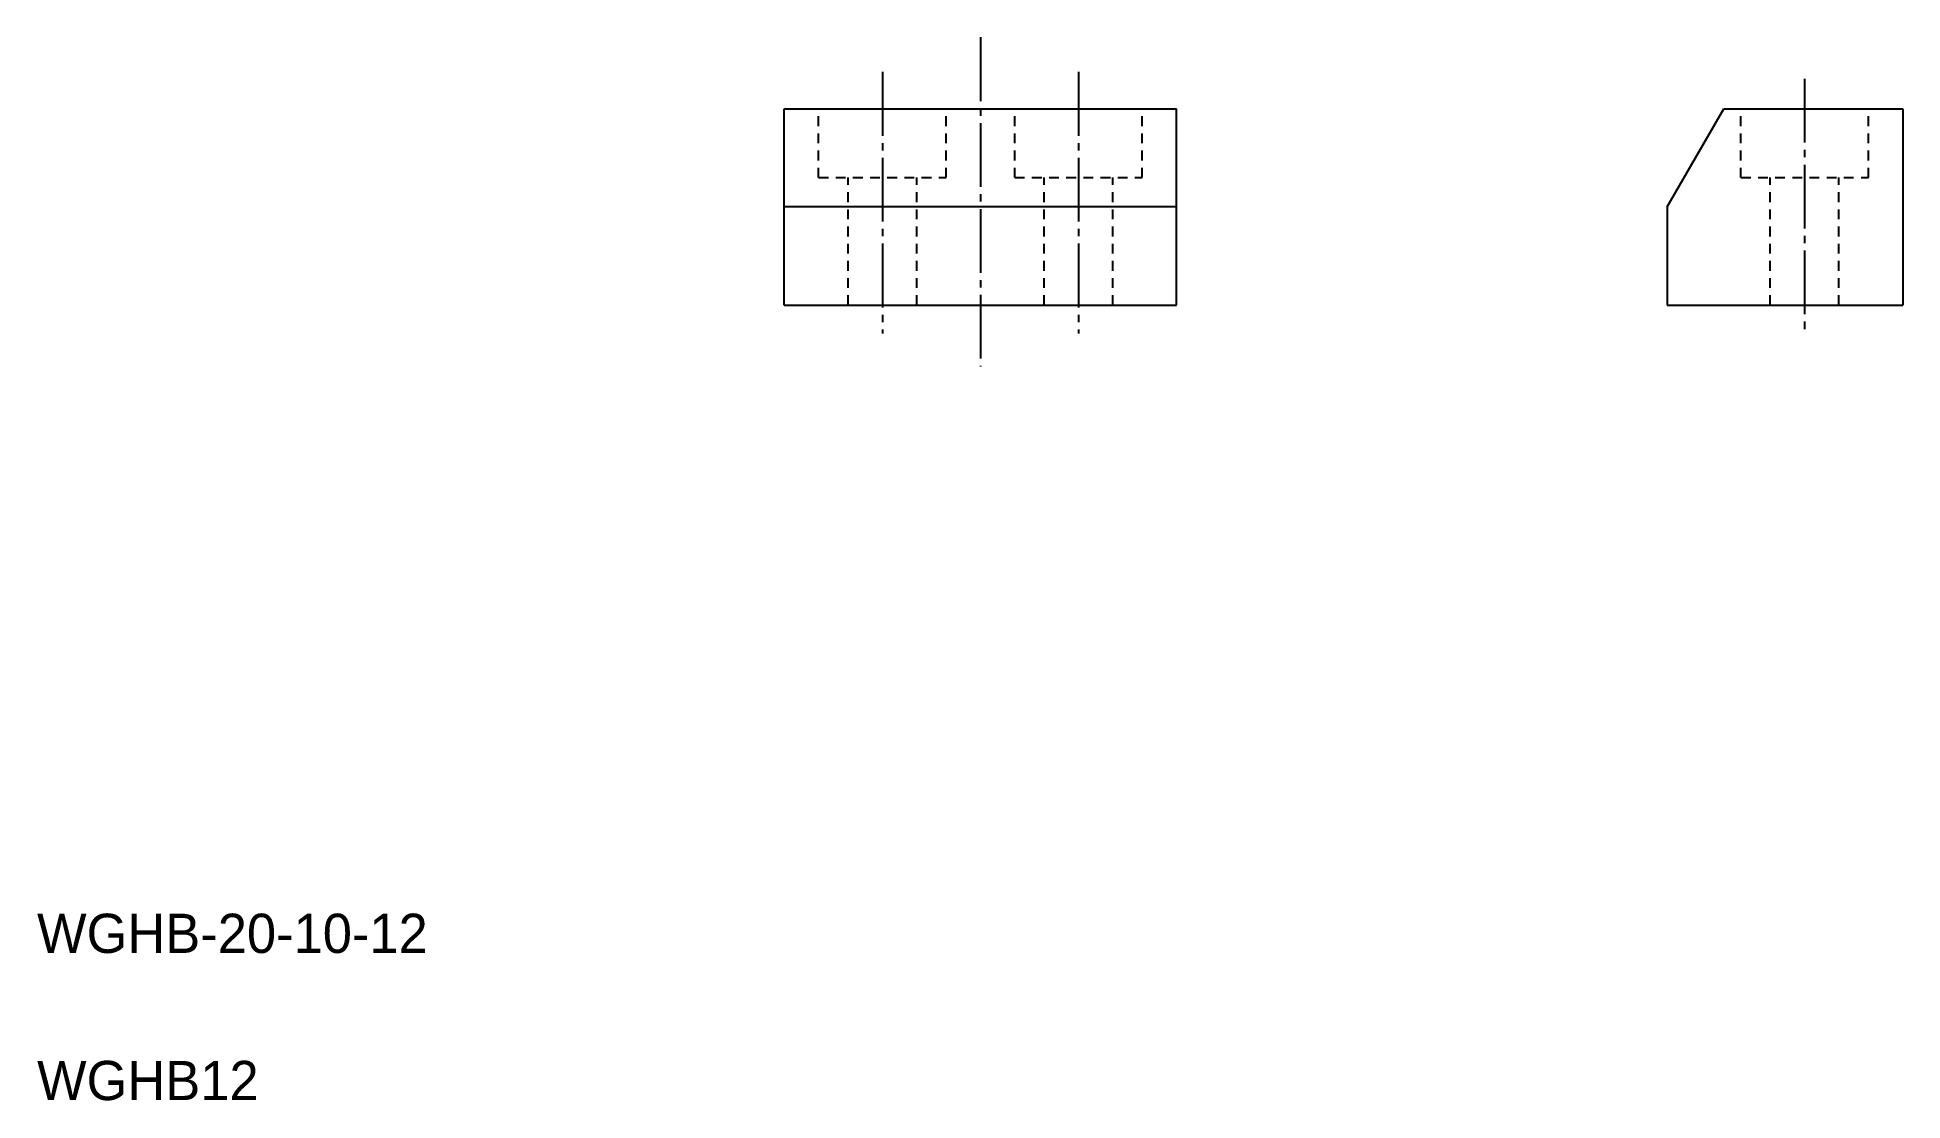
# Model space of a CAD drawing. Extents: x 5 to 100.1, y 5 to 59.2.
import ezdxf

# ---------------------------------------------------------------- set-up
doc = ezdxf.new("R2010")
doc.units = 0
doc.header["$LTSCALE"] = 0.25
doc.linetypes.add('CENTER', pattern=[17.5, 13, -1.5, 1.5, -1.5])
doc.linetypes.add('DASHED', pattern=[3.5, 2, -1.5])
doc.layers.get('0').update_dxf_attribs({"linetype": 'CONTINUOUS'})
doc.layers.add('CENTER', color=1, linetype='CENTER')

msp = doc.modelspace()

# ---------------------------------------------------------------- linework, layer by layer
at = {"color": 7, "linetype": 'CONTINUOUS'}
for p, q in [((43.091, 45.518), (43.091, 55.518)), ((43.091, 55.518), (63.091, 55.518)), ((63.091, 45.518), (63.091, 55.518)), ((88.102, 50.518), (90.988, 55.518)), ((90.988, 55.518), (100.102, 55.518)), ((100.102, 55.518), (100.102, 45.518)), ((63.091, 50.518), (43.091, 50.518)), ((88.102, 50.518), (88.102, 45.518)), ((43.091, 45.518), (63.091, 45.518)), ((88.102, 45.518), (100.102, 45.518))]:
    msp.add_line(p, q, dxfattribs=at)
at = {"color": 3, "linetype": 'DASHED'}
for p, q in [((44.841, 52.018), (44.841, 55.518)), ((51.341, 52.018), (51.341, 55.518)), ((54.841, 52.018), (54.841, 55.518)), ((61.341, 52.018), (61.341, 55.518)), ((91.852, 52.018), (91.852, 55.518)), ((98.352, 52.018), (98.352, 55.518)), ((44.841, 52.018), (51.341, 52.018)), ((46.341, 45.518), (46.341, 52.018)), ((49.841, 45.518), (49.841, 52.018)), ((54.841, 52.018), (61.341, 52.018)), ((56.341, 45.518), (56.341, 52.018)), ((59.841, 45.518), (59.841, 52.018)), ((91.852, 52.018), (98.352, 52.018)), ((93.352, 45.518), (93.352, 52.018)), ((96.852, 45.518), (96.852, 52.018))]:
    msp.add_line(p, q, dxfattribs=at)
for p, q in [((53.091, 50.518), (53.091, 50.518)), ((58.091, 50.518), (58.091, 50.518))]:
    msp.add_line(p, q)
at = {"layer": 'CENTER', "color": 1, "linetype": 'CENTER'}
for p, q in [((53.091, 59.164), (53.091, 42.393)), ((48.091, 57.4), (48.091, 44.073)), ((58.091, 57.4), (58.091, 44.073)), ((95.102, 57.048), (95.102, 44.073))]:
    msp.add_line(p, q, dxfattribs=at)

# ---------------------------------------------------------------- texts
for s, p in [('WGHB-20-10-12', (5, 12.5)), ('WGHB12', (5, 5))]:
    msp.add_text(s, height=2).set_placement(p)

doc.saveas('drawing.dxf')
